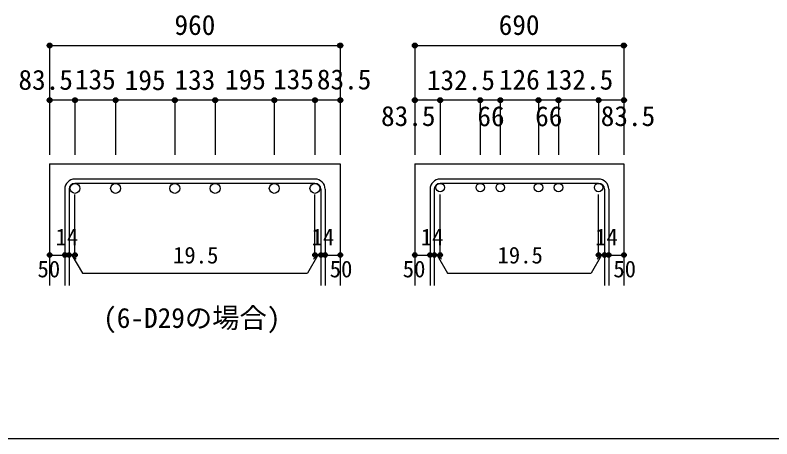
# Model space of a CAD drawing. Units: millimetres at full size, sheet at 1:30. Extents: x -5973 to 5954, y -4195 to 4201.
# Drawn here: x -1109 to 1384, y -4195 to -2800 of the extents above; entities that cross this region are included whole.
import ezdxf
from ezdxf.enums import TextEntityAlignment as Align

# ---------------------------------------------------------------- set-up
doc = ezdxf.new("R2010")
doc.units = ezdxf.units.MM
doc.header["$LTSCALE"] = 30
doc.header["$PDMODE"] = 32
doc.header["$PDSIZE"] = 15
for name, color, linetype in [('0-1', 2, 'Continuous'), ('0-5', 7, 'Continuous'), ('0-6', 7, 'Continuous'), ('0-7', 4, 'Continuous'), ('0-D', 4, 'Continuous'), ('F-0_枠', 6, 'Continuous')]:
    doc.layers.add(name, color=color, linetype=linetype)
doc.styles.add('ＭＳ ゴシック', font='')
doc.styles.get('ＭＳ ゴシック').set_extended_font_data('MS Gothic')

msp = doc.modelspace()

# ---------------------------------------------------------------- linework, layer by layer
at = {"layer": '0-1'}
for p, q in [((-995.81, -3289.89), (-995.81, -3689.89)), ((-995.81, -3289.89), (-37.81, -3289.89)), ((-37.81, -3289.89), (-37.81, -3689.89)), ((207.94, -3289.89), (207.94, -3689.89)), ((207.94, -3289.89), (896.94, -3289.89)), ((896.94, -3289.89), (896.94, -3689.89))]:
    msp.add_line(p, q, dxfattribs=at)
at = {"layer": '0-5', "color": 3}
for centre, radius in [((-912.31, -3370.39), 16.5), ((-778.31, -3370.39), 16.5), ((-583.31, -3370.39), 16.5), ((-450.31, -3370.39), 16.5), ((-255.31, -3370.39), 16.5), ((-121.31, -3370.39), 16.5), ((291.44, -3367.89), 14), ((423.44, -3367.89), 14), ((489.44, -3367.89), 14), ((615.44, -3367.89), 14), ((681.44, -3367.89), 14), ((813.44, -3367.89), 14)]:
    msp.add_circle(centre, radius, dxfattribs=at)
at = {"layer": '0-6'}
for p, q in [((-121.31, -3339.89), (-912.31, -3339.89)), ((813.44, -3339.89), (291.44, -3339.89)), ((-121.31, -3353.89), (-912.31, -3353.89)), ((813.44, -3353.89), (291.44, -3353.89)), ((-945.81, -3373.39), (-945.81, -3689.89)), ((-931.81, -3373.39), (-931.81, -3689.89)), ((-101.81, -3373.39), (-101.81, -3689.89)), ((-87.81, -3373.39), (-87.81, -3689.89)), ((257.94, -3373.39), (257.94, -3689.89)), ((271.94, -3373.39), (271.94, -3689.89)), ((832.94, -3373.39), (832.94, -3689.89)), ((846.94, -3373.39), (846.94, -3689.89))]:
    msp.add_line(p, q, dxfattribs=at)
for centre, radius, start, end in [((-912.31, -3373.39), 33.5, 90, 180), ((-121.31, -3373.39), 33.5, 0, 90), ((291.44, -3373.39), 33.5, 90, 180), ((813.44, -3373.39), 33.5, 0, 90), ((-912.31, -3373.39), 19.5, 90, 180), ((-121.31, -3373.39), 19.5, 0, 90), ((291.44, -3373.39), 19.5, 90, 180), ((813.44, -3373.39), 19.5, 0, 90)]:
    msp.add_arc(centre, radius, start, end, dxfattribs=at)
at = {"layer": '0-D'}
for p, q in [((-995.81, -2899.89), (-37.81, -2899.89)), ((-37.81, -2899.89), (-37.81, -3079.89)), ((207.94, -2899.89), (207.94, -3079.89)), ((207.94, -2899.89), (895.44, -2899.89)), ((896.94, -2899.89), (896.94, -3079.89)), ((-912.31, -3079.89), (-995.81, -3079.89)), ((-912.31, -3079.89), (-912.31, -3259.89)), ((-516.81, -3079.89), (-912.31, -3079.89)), ((-778.31, -3079.89), (-778.31, -3259.89)), ((-583.31, -3079.89), (-583.31, -3259.89)), ((-121.31, -3079.89), (-516.81, -3079.89)), ((-450.31, -3079.89), (-450.31, -3259.89)), ((-255.31, -3079.89), (-255.31, -3259.89)), ((-37.81, -3079.89), (-121.31, -3079.89)), ((-121.31, -3079.89), (-121.31, -3259.89)), ((-37.81, -3079.89), (-37.81, -3259.89)), ((291.44, -3079.89), (207.94, -3079.89)), ((207.94, -3079.89), (207.94, -3259.89)), ((552.44, -3079.89), (291.44, -3079.89)), ((291.44, -3079.89), (291.44, -3259.89)), ((423.44, -3079.89), (423.44, -3259.89)), ((489.44, -3079.89), (489.44, -3259.89)), ((813.44, -3079.89), (552.44, -3079.89)), ((615.44, -3079.89), (615.44, -3259.89)), ((681.44, -3079.89), (681.44, -3259.89)), ((896.94, -3079.89), (813.44, -3079.89)), ((813.44, -3079.89), (813.44, -3259.89)), ((896.94, -3079.89), (896.94, -3259.89)), ((-121.31, -3589.89), (-121.31, -3390.56)), ((291.44, -3589.89), (291.44, -3390.56)), ((813.44, -3589.89), (813.44, -3390.56)), ((-995.81, -3589.89), (-945.81, -3589.89)), ((-922.06, -3589.89), (-887.84, -3649.17)), ((-922.06, -3589.89), (-907.92, -3604.04)), ((-111.56, -3589.89), (-145.79, -3649.17)), ((-111.56, -3589.89), (-125.71, -3604.04)), ((-121.31, -3589.89), (-37.81, -3589.89)), ((-101.81, -3589.89), (-87.81, -3589.89)), ((207.94, -3589.89), (257.94, -3589.89)), ((257.94, -3589.89), (291.44, -3589.89)), ((281.69, -3589.89), (295.83, -3604.04)), ((281.69, -3589.89), (315.91, -3649.17)), ((823.19, -3589.89), (788.96, -3649.17)), ((823.19, -3589.89), (809.04, -3604.04)), ((813.44, -3589.89), (896.94, -3589.89)), ((832.94, -3589.89), (846.94, -3589.89)), ((-887.84, -3649.17), (-145.79, -3649.17)), ((315.91, -3649.17), (788.96, -3649.17))]:
    msp.add_line(p, q, dxfattribs=at)
for points in [[(-995.81, -2899.89), (-995.81, -3079.89), (-995.81, -3259.89)], [(-37.81, -2899.89), (-37.81, -3079.89), (-37.81, -3259.89)], [(896.94, -2899.89), (896.94, -3079.89), (896.94, -3259.89)], [(-945.81, -3589.89), (-912.31, -3589.89), (-912.31, -3390.56)]]:
    msp.add_lwpolyline(points, dxfattribs=at)
for centre, radius in [((-995.81, -2899.89), 8), ((-995.81, -2899.89), 7.2), ((-37.81, -2899.89), 8), ((-37.81, -2899.89), 7.2), ((207.94, -2899.89), 8), ((207.94, -2899.89), 7.2), ((896.94, -2899.89), 8), ((896.94, -2899.89), 7.2), ((-995.81, -2899.89), 6.4), ((-995.81, -2899.89), 5.6), ((-995.81, -2899.89), 4.8), ((-995.81, -2899.89), 4), ((-995.81, -2899.89), 3.2), ((-995.81, -2899.89), 2.4), ((-995.81, -2899.89), 1.6), ((-995.81, -2899.89), 0.8), ((-37.81, -2899.89), 6.4), ((-37.81, -2899.89), 5.6), ((-37.81, -2899.89), 4.8), ((-37.81, -2899.89), 4), ((-37.81, -2899.89), 3.2), ((-37.81, -2899.89), 2.4), ((-37.81, -2899.89), 1.6), ((-37.81, -2899.89), 0.8), ((207.94, -2899.89), 6.4), ((207.94, -2899.89), 5.6), ((207.94, -2899.89), 4.8), ((207.94, -2899.89), 4), ((207.94, -2899.89), 3.2), ((207.94, -2899.89), 2.4), ((207.94, -2899.89), 1.6), ((207.94, -2899.89), 0.8), ((896.94, -2899.89), 6.4), ((896.94, -2899.89), 5.6), ((896.94, -2899.89), 4.8), ((896.94, -2899.89), 4), ((896.94, -2899.89), 3.2), ((896.94, -2899.89), 2.4), ((896.94, -2899.89), 1.6), ((896.94, -2899.89), 0.8), ((-995.81, -3079.89), 8), ((-995.81, -3079.89), 7.2), ((-995.81, -3079.89), 6.4), ((-995.81, -3079.89), 5.6), ((-995.81, -3079.89), 4.8), ((-995.81, -3079.89), 4), ((-995.81, -3079.89), 3.2), ((-995.81, -3079.89), 2.4), ((-995.81, -3079.89), 1.6), ((-995.81, -3079.89), 0.8), ((-912.31, -3079.89), 8), ((-912.31, -3079.89), 7.2), ((-912.31, -3079.89), 6.4), ((-912.31, -3079.89), 5.6), ((-912.31, -3079.89), 4.8), ((-912.31, -3079.89), 4), ((-912.31, -3079.89), 3.2), ((-912.31, -3079.89), 2.4), ((-912.31, -3079.89), 1.6), ((-912.31, -3079.89), 0.8), ((-778.31, -3079.89), 8), ((-778.31, -3079.89), 7.2), ((-778.31, -3079.89), 6.4), ((-778.31, -3079.89), 5.6), ((-778.31, -3079.89), 4.8), ((-778.31, -3079.89), 4), ((-778.31, -3079.89), 3.2), ((-778.31, -3079.89), 2.4), ((-778.31, -3079.89), 1.6), ((-778.31, -3079.89), 0.8), ((-583.31, -3079.89), 8), ((-583.31, -3079.89), 7.2), ((-583.31, -3079.89), 6.4), ((-583.31, -3079.89), 5.6), ((-583.31, -3079.89), 4.8), ((-583.31, -3079.89), 4), ((-583.31, -3079.89), 3.2), ((-583.31, -3079.89), 2.4), ((-583.31, -3079.89), 1.6), ((-583.31, -3079.89), 0.8), ((-450.31, -3079.89), 8), ((-450.31, -3079.89), 7.2), ((-450.31, -3079.89), 6.4), ((-450.31, -3079.89), 5.6), ((-450.31, -3079.89), 4.8), ((-450.31, -3079.89), 4), ((-450.31, -3079.89), 3.2), ((-450.31, -3079.89), 2.4), ((-450.31, -3079.89), 1.6), ((-450.31, -3079.89), 0.8), ((-255.31, -3079.89), 8), ((-255.31, -3079.89), 7.2), ((-255.31, -3079.89), 6.4), ((-255.31, -3079.89), 5.6), ((-255.31, -3079.89), 4.8), ((-255.31, -3079.89), 4), ((-255.31, -3079.89), 3.2), ((-255.31, -3079.89), 2.4), ((-255.31, -3079.89), 1.6), ((-255.31, -3079.89), 0.8), ((-121.31, -3079.89), 8), ((-121.31, -3079.89), 7.2), ((-121.31, -3079.89), 6.4), ((-121.31, -3079.89), 5.6), ((-121.31, -3079.89), 4.8), ((-121.31, -3079.89), 4), ((-121.31, -3079.89), 3.2), ((-121.31, -3079.89), 2.4), ((-121.31, -3079.89), 1.6), ((-121.31, -3079.89), 0.8), ((-37.81, -3079.89), 8), ((-37.81, -3079.89), 7.2), ((-37.81, -3079.89), 6.4), ((-37.81, -3079.89), 5.6), ((-37.81, -3079.89), 4.8), ((-37.81, -3079.89), 4), ((-37.81, -3079.89), 3.2), ((-37.81, -3079.89), 2.4), ((-37.81, -3079.89), 1.6), ((-37.81, -3079.89), 0.8), ((207.94, -3079.89), 8), ((207.94, -3079.89), 7.2), ((207.94, -3079.89), 6.4), ((207.94, -3079.89), 5.6), ((207.94, -3079.89), 4.8), ((207.94, -3079.89), 4), ((207.94, -3079.89), 3.2), ((207.94, -3079.89), 2.4), ((207.94, -3079.89), 1.6), ((207.94, -3079.89), 0.8), ((291.44, -3079.89), 8), ((291.44, -3079.89), 7.2), ((291.44, -3079.89), 6.4), ((291.44, -3079.89), 5.6), ((291.44, -3079.89), 4.8), ((291.44, -3079.89), 4), ((291.44, -3079.89), 3.2), ((291.44, -3079.89), 2.4), ((291.44, -3079.89), 1.6), ((291.44, -3079.89), 0.8), ((423.44, -3079.89), 8), ((423.44, -3079.89), 7.2), ((423.44, -3079.89), 6.4), ((423.44, -3079.89), 5.6), ((423.44, -3079.89), 4.8), ((423.44, -3079.89), 4), ((423.44, -3079.89), 3.2), ((423.44, -3079.89), 2.4), ((423.44, -3079.89), 1.6), ((423.44, -3079.89), 0.8), ((489.44, -3079.89), 8), ((489.44, -3079.89), 7.2), ((489.44, -3079.89), 6.4), ((489.44, -3079.89), 5.6), ((489.44, -3079.89), 4.8), ((489.44, -3079.89), 4), ((489.44, -3079.89), 3.2), ((489.44, -3079.89), 2.4), ((489.44, -3079.89), 1.6), ((489.44, -3079.89), 0.8), ((615.44, -3079.89), 8), ((615.44, -3079.89), 7.2), ((615.44, -3079.89), 6.4), ((615.44, -3079.89), 5.6), ((615.44, -3079.89), 4.8), ((615.44, -3079.89), 4), ((615.44, -3079.89), 3.2), ((615.44, -3079.89), 2.4), ((615.44, -3079.89), 1.6), ((615.44, -3079.89), 0.8), ((681.44, -3079.89), 8), ((681.44, -3079.89), 7.2), ((681.44, -3079.89), 6.4), ((681.44, -3079.89), 5.6), ((681.44, -3079.89), 4.8), ((681.44, -3079.89), 4), ((681.44, -3079.89), 3.2), ((681.44, -3079.89), 2.4), ((681.44, -3079.89), 1.6), ((681.44, -3079.89), 0.8), ((813.44, -3079.89), 8), ((813.44, -3079.89), 7.2), ((813.44, -3079.89), 6.4), ((813.44, -3079.89), 5.6), ((813.44, -3079.89), 4.8), ((813.44, -3079.89), 4), ((813.44, -3079.89), 3.2), ((813.44, -3079.89), 2.4), ((813.44, -3079.89), 1.6), ((813.44, -3079.89), 0.8), ((896.94, -3079.89), 8), ((896.94, -3079.89), 7.2), ((896.94, -3079.89), 6.4), ((896.94, -3079.89), 5.6), ((896.94, -3079.89), 4.8), ((896.94, -3079.89), 4), ((896.94, -3079.89), 3.2), ((896.94, -3079.89), 2.4), ((896.94, -3079.89), 1.6), ((896.94, -3079.89), 0.8), ((-995.81, -3589.89), 4), ((-995.81, -3589.89), 3.6), ((-995.81, -3589.89), 3.2), ((-995.81, -3589.89), 2.8), ((-995.81, -3589.89), 2.4), ((-995.81, -3589.89), 2), ((-995.81, -3589.89), 1.6), ((-995.81, -3589.89), 1.2), ((-995.81, -3589.89), 0.8), ((-995.81, -3589.89), 0.4), ((-945.81, -3589.89), 4), ((-945.81, -3589.89), 3.6), ((-945.81, -3589.89), 3.2), ((-945.81, -3589.89), 2.8), ((-945.81, -3589.89), 2.4), ((-945.81, -3589.89), 2), ((-945.81, -3589.89), 1.6), ((-945.81, -3589.89), 1.2), ((-945.81, -3589.89), 0.8), ((-945.81, -3589.89), 0.4), ((-931.81, -3589.89), 4), ((-931.81, -3589.89), 3.6), ((-931.81, -3589.89), 3.2), ((-931.81, -3589.89), 2.8), ((-931.81, -3589.89), 2.4), ((-931.81, -3589.89), 2), ((-931.81, -3589.89), 1.6), ((-931.81, -3589.89), 1.2), ((-931.81, -3589.89), 0.8), ((-931.81, -3589.89), 0.4), ((-912.31, -3589.89), 4), ((-912.31, -3589.89), 3.6), ((-912.31, -3589.89), 3.2), ((-912.31, -3589.89), 2.8), ((-912.31, -3589.89), 2.4), ((-912.31, -3589.89), 2), ((-912.31, -3589.89), 1.6), ((-912.31, -3589.89), 1.2), ((-912.31, -3589.89), 0.8), ((-912.31, -3589.89), 0.4), ((-121.31, -3589.89), 4), ((-121.31, -3589.89), 3.6), ((-121.31, -3589.89), 3.2), ((-121.31, -3589.89), 2.8), ((-121.31, -3589.89), 2.4), ((-121.31, -3589.89), 2), ((-121.31, -3589.89), 1.6), ((-121.31, -3589.89), 1.2), ((-121.31, -3589.89), 0.8), ((-121.31, -3589.89), 0.4), ((-101.81, -3589.89), 4), ((-101.81, -3589.89), 3.6), ((-101.81, -3589.89), 3.2), ((-101.81, -3589.89), 2.8), ((-101.81, -3589.89), 2.4), ((-101.81, -3589.89), 2), ((-101.81, -3589.89), 1.6), ((-101.81, -3589.89), 1.2), ((-101.81, -3589.89), 0.8), ((-101.81, -3589.89), 0.4), ((-87.81, -3589.89), 4), ((-87.81, -3589.89), 3.6), ((-87.81, -3589.89), 3.2), ((-87.81, -3589.89), 2.8), ((-87.81, -3589.89), 2.4), ((-87.81, -3589.89), 2), ((-87.81, -3589.89), 1.6), ((-87.81, -3589.89), 1.2), ((-87.81, -3589.89), 0.8), ((-87.81, -3589.89), 0.4), ((-37.81, -3589.89), 4), ((-37.81, -3589.89), 3.6), ((-37.81, -3589.89), 3.2), ((-37.81, -3589.89), 2.8), ((-37.81, -3589.89), 2.4), ((-37.81, -3589.89), 2), ((-37.81, -3589.89), 1.6), ((-37.81, -3589.89), 1.2), ((-37.81, -3589.89), 0.8), ((-37.81, -3589.89), 0.4), ((207.94, -3589.89), 4), ((207.94, -3589.89), 3.6), ((207.94, -3589.89), 3.2), ((207.94, -3589.89), 2.8), ((207.94, -3589.89), 2.4), ((207.94, -3589.89), 2), ((207.94, -3589.89), 1.6), ((207.94, -3589.89), 1.2), ((207.94, -3589.89), 0.8), ((207.94, -3589.89), 0.4), ((257.94, -3589.89), 4), ((257.94, -3589.89), 3.6), ((257.94, -3589.89), 3.2), ((257.94, -3589.89), 2.8), ((257.94, -3589.89), 2.4), ((257.94, -3589.89), 2), ((257.94, -3589.89), 1.6), ((257.94, -3589.89), 1.2), ((257.94, -3589.89), 0.8), ((257.94, -3589.89), 0.4), ((271.94, -3589.89), 4), ((271.94, -3589.89), 3.6), ((271.94, -3589.89), 3.2), ((271.94, -3589.89), 2.8), ((271.94, -3589.89), 2.4), ((271.94, -3589.89), 2), ((271.94, -3589.89), 1.6), ((271.94, -3589.89), 1.2), ((271.94, -3589.89), 0.8), ((271.94, -3589.89), 0.4), ((291.44, -3589.89), 4), ((291.44, -3589.89), 3.6), ((291.44, -3589.89), 3.2), ((291.44, -3589.89), 2.8), ((291.44, -3589.89), 2.4), ((291.44, -3589.89), 2), ((291.44, -3589.89), 1.6), ((291.44, -3589.89), 1.2), ((291.44, -3589.89), 0.8), ((291.44, -3589.89), 0.4), ((813.44, -3589.89), 4), ((813.44, -3589.89), 3.6), ((813.44, -3589.89), 3.2), ((813.44, -3589.89), 2.8), ((813.44, -3589.89), 2.4), ((813.44, -3589.89), 2), ((813.44, -3589.89), 1.6), ((813.44, -3589.89), 1.2), ((813.44, -3589.89), 0.8), ((813.44, -3589.89), 0.4), ((832.94, -3589.89), 4), ((832.94, -3589.89), 3.6), ((832.94, -3589.89), 3.2), ((832.94, -3589.89), 2.8), ((832.94, -3589.89), 2.4), ((832.94, -3589.89), 2), ((832.94, -3589.89), 1.6), ((832.94, -3589.89), 1.2), ((832.94, -3589.89), 0.8), ((832.94, -3589.89), 0.4), ((846.94, -3589.89), 4), ((846.94, -3589.89), 3.6), ((846.94, -3589.89), 3.2), ((846.94, -3589.89), 2.8), ((846.94, -3589.89), 2.4), ((846.94, -3589.89), 2), ((846.94, -3589.89), 1.6), ((846.94, -3589.89), 1.2), ((846.94, -3589.89), 0.8), ((846.94, -3589.89), 0.4), ((896.94, -3589.89), 4), ((896.94, -3589.89), 3.6), ((896.94, -3589.89), 3.2), ((896.94, -3589.89), 2.8), ((896.94, -3589.89), 2.4), ((896.94, -3589.89), 2), ((896.94, -3589.89), 1.6), ((896.94, -3589.89), 1.2), ((896.94, -3589.89), 0.8), ((896.94, -3589.89), 0.4)]:
    msp.add_circle(centre, radius, dxfattribs=at)
at = {"layer": '0-D', "color": 7}
for p in [(-995.81, -2899.89), (-39.31, -2899.89), (-37.81, -2899.89), (207.94, -2899.89), (895.44, -2899.89), (896.94, -2899.89), (-995.81, -3079.89), (-912.31, -3079.89), (-778.31, -3079.89), (-583.31, -3079.89), (-450.31, -3079.89), (-255.31, -3079.89), (-121.31, -3079.89), (-37.81, -3079.89), (207.94, -3079.89), (291.44, -3079.89), (423.44, -3079.89), (489.44, -3079.89), (615.44, -3079.89), (681.44, -3079.89), (813.44, -3079.89), (896.94, -3079.89), (-995.81, -3589.89), (-945.81, -3589.89), (-931.81, -3589.89), (-912.31, -3589.89), (-121.31, -3589.89), (-101.81, -3589.89), (-87.81, -3589.89), (-37.81, -3589.89), (207.94, -3589.89), (257.94, -3589.89), (271.94, -3589.89), (291.44, -3589.89), (813.44, -3589.89), (832.94, -3589.89), (846.94, -3589.89), (896.94, -3589.89)]:
    msp.add_point(p, dxfattribs=at)
at = {"layer": 'F-0_枠'}
msp.add_line((5954.1, -4195.24), (-5972.88, -4195.24), dxfattribs=at)

# ---------------------------------------------------------------- texts
at = {"layer": '0-7', "color": 7, "style": 'ＭＳ ゴシック'}
msp.add_text('(6-D29の場合)', height=65.98, dxfattribs=at).set_placement((-819.33, -3849.74), align=Align.BOTTOM_LEFT)
at = {"layer": '0-D', "style": 'ＭＳ ゴシック'}
for s, height, p in [('960', 65.98, (-584.31, -2884.89)), ('690', 65.98, (484.19, -2884.89)), ('83.5', 65.98, (-1098.57, -3065.57)), ('135', 65.98, (-912.58, -3064.38)), ('195', 65.98, (-748.34, -3066.42)), ('133', 65.98, (-584.42, -3065.54)), ('195', 65.98, (-417.8, -3064.72)), ('135', 65.98, (-259.4, -3063.75)), ('83.5', 65.98, (-115.03, -3064.31)), ('132.5', 65.98, (247.59, -3066.67)), ('126', 65.98, (484.94, -3064.89)), ('132.5', 65.98, (637.31, -3065.01)), ('83.5', 65.98, (96.44, -3184.89)), ('66', 65.98, (413.89, -3185.47)), ('66', 65.98, (604.39, -3185.47)), ('83.5', 65.98, (820.44, -3184.89)), ('14', 54.99, (-976.35, -3574.44)), ('14', 54.99, (-132.77, -3574.44)), ('14', 54.99, (227.4, -3574.44)), ('14', 54.99, (801.98, -3574.44)), ('19.5', 54.99, (-589.13, -3634.22)), ('19.5', 54.99, (480.13, -3634.22)), ('50', 54.99, (-1035.81, -3679.89)), ('50', 54.99, (-72.81, -3679.89)), ('50', 54.99, (167.94, -3679.89)), ('50', 54.99, (861.94, -3679.89))]:
    msp.add_text(s, height=height, dxfattribs=at).set_placement(p, align=Align.BOTTOM_LEFT)

doc.saveas('drawing.dxf')
